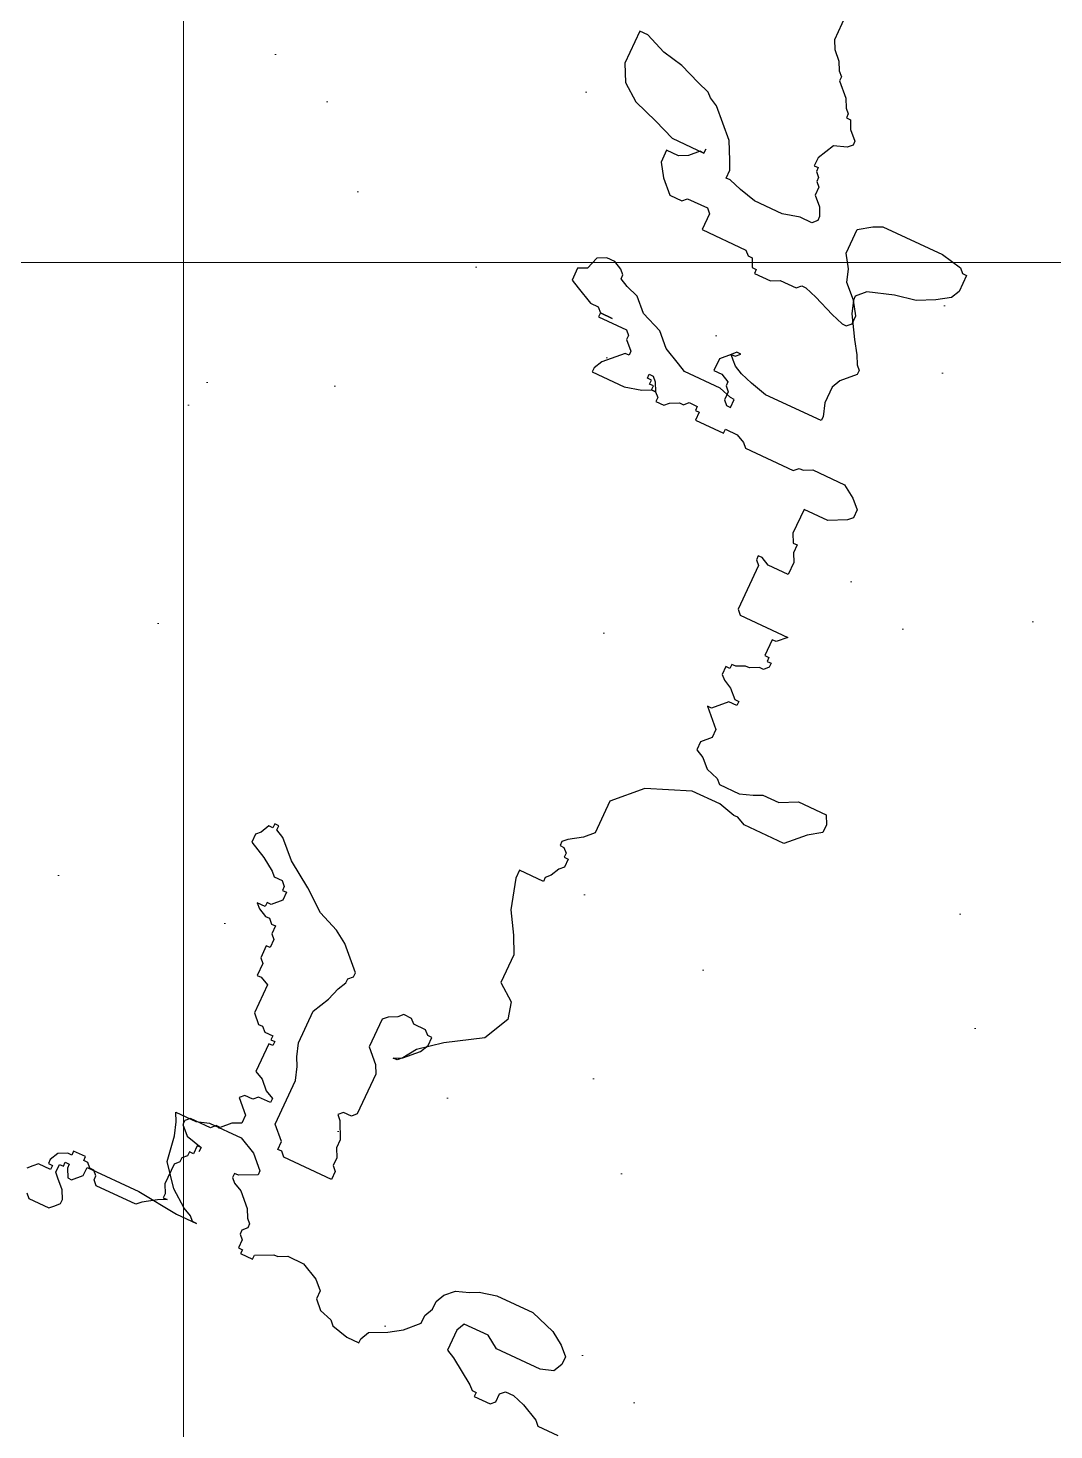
# Model space of a CAD drawing. Header units: millimetres. Extents: x 0 to 71617, y -15450 to 30894.
# Drawn here: x 53036 to 53500, y 17709 to 18343 of the extents above; entities that cross this region are included whole.
import ezdxf

# ---------------------------------------------------------------- set-up
doc = ezdxf.new("R2010")
doc.units = ezdxf.units.MM
doc.linetypes.add('HIDDEN', pattern=[0.375, 0.25, -0.125])
doc.layers.add('dwgmodels.com', color=250, linetype='Continuous')
doc.layers.add('WINDOW-PLAN-PANEL', color=15, linetype='Continuous')
doc.layers.add('tree', color=251, linetype='Continuous', lineweight=0)

# ---------------------------------------------------------------- blocks, each defined once
blk = doc.blocks.new('trees top 025')
at = {"layer": 'dwgmodels.com', "color": 0}
for p, q in [((-0.3215, 1.8539), (-0.2798, 1.8539)), ((-0.3132, 1.8372), (-0.3215, 1.8539)), ((-0.2798, 1.8539), (-0.2548, 1.8622)), ((-0.2548, 1.8622), (-0.1881, 1.8622)), ((-0.1881, 1.8622), (-0.1547, 1.8456)), ((-0.1547, 1.8456), (-0.1297, 1.8206)), ((-0.3048, 1.8122), (-0.3132, 1.8372)), ((-0.2965, 1.7622), (-0.3048, 1.8122)), ((-0.1297, 1.8122), (-0.1631, 1.7956)), ((-0.1297, 1.8206), (-0.1297, 1.8122)), ((-0.1714, 1.7956), (-0.1714, 1.7872)), ((-0.1631, 1.7956), (-0.1714, 1.7956)), ((-0.1714, 1.7872), (-0.1631, 1.7789)), ((0.329, 1.7789), (0.3456, 1.7872)), ((0.3456, 1.7872), (0.379, 1.7956)), ((0.379, 1.7956), (0.4541, 1.7956)), ((0.4541, 1.7956), (0.5041, 1.7789)), ((-0.2631, 1.7205), (-0.2965, 1.7622)), ((-0.1631, 1.7789), (-0.1464, 1.7705)), ((-0.1464, 1.7705), (-0.1214, 1.7455)), ((0.2873, 1.7539), (0.3039, 1.7705)), ((0.3039, 1.7705), (0.329, 1.7789)), ((0.5041, 1.7789), (0.5291, 1.7622)), ((0.5291, 1.7622), (0.5458, 1.7455)), ((-0.1214, 1.7455), (-0.113, 1.7289)), ((0.2789, 1.7372), (0.2873, 1.7539)), ((0.2789, 1.7205), (0.2789, 1.7372)), ((0.5458, 1.7455), (0.5458, 1.7289)), ((-0.2298, 1.6955), (-0.2631, 1.7205)), ((-0.113, 1.7289), (-0.1047, 1.7205)), ((-0.1047, 1.7122), (-0.113, 1.7039)), ((-0.1047, 1.7205), (-0.1047, 1.7122)), ((0.2706, 1.7039), (0.2789, 1.7205)), ((0.3456, 1.7205), (0.3373, 1.7039)), ((0.3957, 1.7205), (0.3456, 1.7205)), ((0.4207, 1.7039), (0.3957, 1.7205)), ((0.5374, 1.7122), (0.5124, 1.7039)), ((0.5458, 1.7289), (0.5374, 1.7122)), ((-0.4716, 1.6789), (-0.4633, 1.6789)), ((-0.4716, 1.6705), (-0.4716, 1.6789)), ((-0.4633, 1.6789), (-0.4633, 1.6705)), ((-0.4299, 1.6872), (-0.3215, 1.6872)), ((-0.4299, 1.6705), (-0.4299, 1.6872)), ((-0.3215, 1.6872), (-0.2381, 1.6789)), ((-0.2381, 1.6789), (-0.1964, 1.6789)), ((-0.2131, 1.6872), (-0.2298, 1.6955)), ((-0.2048, 1.6789), (-0.2131, 1.6872)), ((-0.1964, 1.6789), (-0.2048, 1.6789)), ((-0.113, 1.7039), (-0.113, 1.6955)), ((-0.113, 1.6955), (-0.1047, 1.6872)), ((-0.1047, 1.6872), (-0.1047, 1.6705)), ((-0.0713, 1.6705), (-0.038, 1.6872)), ((-0.038, 1.6872), (-0.0296, 1.6872)), ((-0.0296, 1.6872), (-0.013, 1.6955)), ((-0.013, 1.6955), (0.0204, 1.6955)), ((0.0204, 1.6955), (0.0538, 1.6789)), ((0.0538, 1.6789), (0.0704, 1.6622)), ((0.2456, 1.6622), (0.2706, 1.6872)), ((0.2706, 1.6872), (0.2706, 1.7039)), ((0.3373, 1.7039), (0.3373, 1.6622)), ((0.5124, 1.7039), (0.4207, 1.7039)), ((-0.48, 1.6705), (-0.4716, 1.6705)), ((-0.48, 1.6539), (-0.48, 1.6705)), ((-0.4716, 1.6455), (-0.48, 1.6539)), ((-0.4633, 1.6705), (-0.4549, 1.6539)), ((-0.4549, 1.6539), (-0.4466, 1.6539)), ((-0.4466, 1.6539), (-0.4299, 1.6705)), ((-0.1047, 1.6705), (-0.0963, 1.6705)), ((-0.0963, 1.6705), (-0.0963, 1.6622)), ((-0.0963, 1.6622), (-0.0713, 1.6622)), ((-0.0713, 1.6622), (-0.0713, 1.6705)), ((0.0704, 1.6622), (0.0704, 1.6455)), ((0.2205, 1.6455), (0.2456, 1.6622)), ((0.3373, 1.6622), (0.354, 1.6539)), ((0.354, 1.6539), (0.404, 1.6205)), ((-0.4549, 1.6288), (-0.4716, 1.6455)), ((-0.4466, 1.6122), (-0.4549, 1.6288)), ((0.0704, 1.6455), (0.0871, 1.6288)), ((0.0871, 1.6288), (0.1121, 1.6205)), ((0.1789, 1.6122), (0.1872, 1.6288)), ((0.1872, 1.6288), (0.2205, 1.6455)), ((0.4624, 1.6288), (0.4707, 1.6372)), ((0.4624, 1.6122), (0.4624, 1.6288)), ((0.4707, 1.6372), (0.4874, 1.6372)), ((0.4874, 1.6372), (0.5124, 1.6288)), ((0.5124, 1.6288), (0.5458, 1.6122)), ((-0.4549, 1.5955), (-0.4466, 1.6038)), ((-0.4466, 1.6038), (-0.4466, 1.6122)), ((0.1121, 1.6205), (0.1205, 1.6122)), ((0.1205, 1.6122), (0.1538, 1.6038)), ((0.1538, 1.6038), (0.1789, 1.6038)), ((0.1789, 1.6038), (0.1789, 1.6122)), ((0.404, 1.6205), (0.4124, 1.6122)), ((0.4124, 1.6122), (0.4207, 1.6122)), ((0.4207, 1.6122), (0.4207, 1.6038)), ((0.4207, 1.6038), (0.4541, 1.6038)), ((0.4541, 1.6038), (0.4624, 1.6122)), ((0.5458, 1.6122), (0.5541, 1.6038)), ((0.5541, 1.6038), (0.5958, 1.6038)), ((-0.5133, 1.5955), (-0.505, 1.5872)), ((-0.505, 1.5872), (-0.4633, 1.5872)), ((-0.4633, 1.5872), (-0.4549, 1.5955)), ((1.4131, 1.1621), (1.4131, 1.0954)), ((1.4131, 1.0954), (1.4214, 1.0787)), ((1.4214, 1.0787), (1.4381, 1.0621)), ((1.4381, 1.0621), (1.4464, 1.0454)), ((1.4464, 1.0454), (1.4548, 1.0371)), ((1.4548, 1.0371), (1.4548, 1.0287)), ((1.4548, 1.0287), (1.4798, 1.0037)), ((1.4798, 1.0037), (1.4881, 0.987)), ((1.4881, 0.987), (1.4965, 0.9787)), ((1.4965, 0.9787), (1.4965, 0.9704)), ((1.4965, 0.9704), (1.5048, 0.9704)), ((1.5048, 0.9704), (1.5131, 0.9537)), ((1.0712, 0.9537), (1.0712, 0.887)), ((1.0878, 0.9537), (1.0712, 0.9537)), ((1.1295, 0.937), (1.0878, 0.9537)), ((1.1712, 0.9287), (1.1295, 0.937)), ((1.5131, 0.9537), (1.5298, 0.937)), ((1.5298, 0.937), (1.5298, 0.9287)), ((1.2129, 0.912), (1.1712, 0.9287)), ((1.2379, 0.9037), (1.2129, 0.912)), ((1.4965, 0.912), (1.4798, 0.8787)), ((1.5215, 0.9204), (1.4965, 0.912)), ((1.5298, 0.9287), (1.5215, 0.9204)), ((1.0712, 0.887), (1.0878, 0.8537)), ((1.2463, 0.8954), (1.2379, 0.9037)), ((1.263, 0.887), (1.2463, 0.8954)), ((1.313, 0.837), (1.263, 0.887)), ((1.0878, 0.8537), (1.1212, 0.8287)), ((1.4798, 0.8787), (1.4798, 0.862)), ((1.4798, 0.862), (1.4881, 0.862)), ((1.4881, 0.862), (1.4881, 0.8537)), ((1.4881, 0.8537), (1.4965, 0.8453)), ((1.1212, 0.8287), (1.1712, 0.812)), ((1.3297, 0.8037), (1.313, 0.837)), ((1.4965, 0.8453), (1.4965, 0.837)), ((1.4965, 0.837), (1.5048, 0.8287)), ((1.5048, 0.8287), (1.5048, 0.812)), ((1.1712, 0.812), (1.2129, 0.7953)), ((1.2796, 0.8037), (1.2796, 0.7953)), ((1.2796, 0.7953), (1.2796, 0.8037)), ((1.338, 0.787), (1.3297, 0.8037)), ((1.5048, 0.812), (1.5215, 0.7953)), ((1.6049, 0.787), (1.6299, 0.8037)), ((1.6299, 0.8037), (1.6466, 0.812)), ((1.6466, 0.812), (1.7717, 0.812)), ((1.7717, 0.812), (1.8134, 0.8037)), ((1.8134, 0.8037), (1.8217, 0.7953)), ((1.2129, 0.7953), (1.2796, 0.7953)), ((1.2546, 0.7787), (1.2379, 0.7703)), ((1.2713, 0.7953), (1.2546, 0.7787)), ((1.2796, 0.7953), (1.2713, 0.7953)), ((1.338, 0.7703), (1.338, 0.787)), ((1.5215, 0.7953), (1.5298, 0.7787)), ((1.5298, 0.7787), (1.5298, 0.7703)), ((1.6049, 0.737), (1.6049, 0.787)), ((1.8217, 0.7953), (1.83, 0.7953)), ((1.83, 0.7953), (1.83, 0.762)), ((1.2129, 0.7703), (1.2129, 0.7453)), ((1.2379, 0.7703), (1.2129, 0.7703)), ((1.3464, 0.7703), (1.338, 0.7703)), ((1.3714, 0.762), (1.3464, 0.7703)), ((1.4047, 0.7537), (1.3714, 0.762)), ((1.4631, 0.7537), (1.4047, 0.7537)), ((1.4965, 0.762), (1.4631, 0.7537)), ((1.5215, 0.762), (1.4965, 0.762)), ((1.5298, 0.7703), (1.5215, 0.762)), ((1.83, 0.762), (1.8217, 0.7453)), ((1.2129, 0.7453), (1.2296, 0.7203)), ((1.2296, 0.7203), (1.2546, 0.6953)), ((1.6216, 0.712), (1.6049, 0.737)), ((1.7967, 0.7287), (1.7633, 0.712)), ((1.8217, 0.7453), (1.7967, 0.7287)), ((1.2546, 0.6953), (1.2796, 0.6953)), ((1.2796, 0.6953), (1.288, 0.7036)), ((1.288, 0.7036), (1.3297, 0.7036)), ((1.3297, 0.7036), (1.338, 0.6953)), ((1.338, 0.6953), (1.338, 0.662)), ((1.6299, 0.687), (1.6216, 0.712)), ((1.7216, 0.7036), (1.6716, 0.687)), ((1.7633, 0.712), (1.7216, 0.7036)), ((1.6549, 0.662), (1.6299, 0.687)), ((1.6716, 0.687), (1.6549, 0.6703)), ((1.6549, 0.6703), (1.6549, 0.662)), ((1.338, 0.662), (1.4298, 0.662)), ((1.4298, 0.662), (1.4381, 0.6536)), ((1.4381, 0.6536), (1.4464, 0.6536)), ((1.4464, 0.6536), (1.4548, 0.637)), ((1.5465, 0.637), (1.5548, 0.6453)), ((1.5548, 0.6453), (1.5632, 0.6453)), ((1.5632, 0.6453), (1.5882, 0.637)), ((1.6549, 0.662), (1.6633, 0.637)), ((1.6716, 0.637), (1.6549, 0.662)), ((1.4548, 0.637), (1.4631, 0.637)), ((1.4631, 0.637), (1.4631, 0.6286)), ((1.4631, 0.6286), (1.4965, 0.6286)), ((1.4965, 0.6286), (1.5131, 0.637)), ((1.5131, 0.637), (1.5465, 0.637)), ((1.5882, 0.637), (1.6299, 0.6203)), ((1.6299, 0.6203), (1.6549, 0.612)), ((1.6633, 0.637), (1.6883, 0.5953)), ((1.6633, 0.612), (1.6716, 0.6203)), ((1.6716, 0.6203), (1.6716, 0.637)), ((1.6549, 0.612), (1.6633, 0.612)), ((1.6883, 0.5953), (1.705, 0.5703)), ((1.705, 0.5703), (1.7133, 0.5536)), ((1.1963, 0.5369), (1.1796, 0.5286)), ((1.2129, 0.5369), (1.1963, 0.5369)), ((1.2296, 0.5286), (1.2129, 0.5369)), ((1.7216, 0.5369), (1.6966, 0.5119)), ((1.7133, 0.5536), (1.7216, 0.5453)), ((1.7216, 0.5453), (1.7216, 0.5369)), ((1.1796, 0.5286), (1.1712, 0.5036)), ((1.2379, 0.5203), (1.2296, 0.5286)), ((1.2379, 0.5119), (1.2379, 0.5203)), ((1.2546, 0.5036), (1.2379, 0.5119)), ((1.6966, 0.5119), (1.6883, 0.4953)), ((1.1712, 0.5036), (1.1546, 0.4953)), ((1.1546, 0.4953), (1.1546, 0.4703)), ((1.2796, 0.4953), (1.2546, 0.5036)), ((1.3047, 0.4703), (1.2796, 0.4953)), ((1.6883, 0.4953), (1.6883, 0.4619)), ((1.1546, 0.4703), (1.1712, 0.4619)), ((1.1712, 0.4619), (1.2046, 0.4453)), ((1.3464, 0.4536), (1.3047, 0.4703)), ((1.3714, 0.4286), (1.3464, 0.4536)), ((1.4881, 0.4703), (1.4715, 0.4536)), ((1.4715, 0.4536), (1.4715, 0.4286)), ((1.4965, 0.4786), (1.4881, 0.4703)), ((1.4881, 0.4703), (1.4965, 0.4703)), ((1.4965, 0.4619), (1.4881, 0.4703)), ((1.5048, 0.4786), (1.4965, 0.4786)), ((1.4965, 0.4703), (1.5048, 0.4786)), ((1.5048, 0.4536), (1.4965, 0.4619)), ((1.5215, 0.4453), (1.5048, 0.4536)), ((1.6883, 0.4619), (1.6966, 0.4369)), ((1.2046, 0.4453), (1.2213, 0.4453)), ((1.2213, 0.4453), (1.2296, 0.4369)), ((1.2296, 0.4369), (1.2296, 0.4286)), ((1.2546, 0.4369), (1.2296, 0.4369)), ((1.2296, 0.4369), (1.2546, 0.4369)), ((1.2296, 0.4286), (1.288, 0.4286)), ((1.288, 0.4286), (1.2963, 0.4203)), ((1.4047, 0.4119), (1.3714, 0.4286)), ((1.4715, 0.4286), (1.4881, 0.4286)), ((1.4881, 0.4286), (1.5048, 0.4203)), ((1.5465, 0.4369), (1.5215, 0.4453)), ((1.5799, 0.4286), (1.5465, 0.4369)), ((1.6966, 0.4286), (1.5799, 0.4286)), ((1.6966, 0.4369), (1.6966, 0.4286)), ((1.2963, 0.4203), (1.2963, 0.4119)), ((1.2963, 0.4119), (1.313, 0.3952)), ((1.4214, 0.4036), (1.4047, 0.4119)), ((1.4965, 0.4036), (1.4214, 0.4036)), ((1.5215, 0.3952), (1.4965, 0.4036)), ((1.5048, 0.4203), (1.5048, 0.4119)), ((1.5048, 0.4119), (1.5131, 0.4036)), ((1.5131, 0.4036), (1.5131, 0.3869)), ((1.3047, 0.3869), (1.2713, 0.3536)), ((1.313, 0.3869), (1.3047, 0.3869)), ((1.313, 0.3952), (1.313, 0.3869)), ((1.5131, 0.3869), (1.5215, 0.3786)), ((1.5298, 0.3952), (1.5215, 0.3952)), ((1.5215, 0.3786), (1.5298, 0.3786)), ((1.5298, 0.3786), (1.5298, 0.3952)), ((1.2713, 0.3536), (1.263, 0.3369)), ((1.363, 0.3702), (1.3714, 0.3702)), ((1.363, 0.3619), (1.363, 0.3702)), ((1.3714, 0.3619), (1.363, 0.3619)), ((1.3714, 0.3702), (1.3797, 0.3619)), ((1.3714, 0.3536), (1.3714, 0.3619)), ((1.3797, 0.3536), (1.3714, 0.3536)), ((1.3797, 0.3619), (1.3881, 0.3452)), ((1.3797, 0.3452), (1.3797, 0.3536)), ((1.4464, 0.3452), (1.4548, 0.3536)), ((1.4548, 0.3536), (1.4715, 0.3536)), ((1.4715, 0.3536), (1.4715, 0.3452)), ((1.263, 0.3369), (1.263, 0.3286)), ((1.263, 0.3286), (1.3297, 0.3286)), ((1.3297, 0.3286), (1.363, 0.3369)), ((1.363, 0.3369), (1.3797, 0.3452)), ((1.3881, 0.3452), (1.3797, 0.3452)), ((1.3797, 0.3452), (1.3881, 0.3452)), ((1.3881, 0.3452), (1.3964, 0.3369)), ((1.3964, 0.3369), (1.3964, 0.3286)), ((1.3964, 0.3286), (1.4131, 0.3286)), ((1.4131, 0.3286), (1.4214, 0.3369)), ((1.4214, 0.3369), (1.4381, 0.3452)), ((1.4381, 0.3452), (1.4464, 0.3452)), ((1.4715, 0.3452), (1.4798, 0.3452)), ((1.4798, 0.3452), (1.4798, 0.3286)), ((1.4798, 0.3286), (1.5382, 0.3286)), ((1.5382, 0.3369), (1.5632, 0.3369)), ((1.5382, 0.3286), (1.5382, 0.3369)), ((1.5632, 0.3369), (1.5799, 0.3286)), ((1.5799, 0.3286), (1.5882, 0.3202)), ((1.5882, 0.3202), (1.6883, 0.3202)), ((1.6883, 0.3202), (1.6966, 0.3286)), ((1.6966, 0.3286), (1.705, 0.3286)), ((1.705, 0.3286), (1.7216, 0.3369)), ((1.7216, 0.3369), (1.7883, 0.3369)), ((1.7883, 0.3369), (1.8134, 0.3202)), ((1.8134, 0.3202), (1.83, 0.3036)), ((1.83, 0.3036), (1.83, 0.2869)), ((1.8217, 0.2786), (1.7883, 0.2619)), ((1.83, 0.2869), (1.8217, 0.2786)), ((1.7383, 0.2619), (1.7383, 0.2119)), ((1.7883, 0.2619), (1.7383, 0.2619)), ((1.7383, 0.2119), (1.7466, 0.1952)), ((1.7466, 0.1952), (1.755, 0.1952)), ((1.755, 0.1952), (1.755, 0.1785)), ((1.755, 0.1785), (1.7633, 0.1619)), ((1.7633, 0.1619), (1.7633, 0.1369)), ((1.6966, 0.1452), (1.6966, 0.1369)), ((1.705, 0.1452), (1.6966, 0.1452)), ((1.6966, 0.1369), (1.705, 0.1285)), ((1.7216, 0.1369), (1.705, 0.1452)), ((1.7633, 0.1369), (1.7216, 0.1369)), ((1.705, 0.1285), (1.705, 0.0368)), ((1.705, 0.0368), (1.7133, 0.0285)), ((1.7133, 0.0285), (1.8134, 0.0285)), ((1.8134, 0.0285), (1.7967, 0.0118)), ((1.7883, 0.0118), (1.7883, -0.0215)), ((1.7967, 0.0118), (1.7883, 0.0118)), ((1.7883, -0.0215), (1.7967, -0.0215)), ((1.7967, -0.0215), (1.7967, -0.0298)), ((1.7883, -0.0465), (1.7717, -0.0549)), ((1.7967, -0.0465), (1.7883, -0.0465)), ((1.7967, -0.0298), (1.805, -0.0298)), ((1.805, -0.0382), (1.7967, -0.0465)), ((1.805, -0.0298), (1.805, -0.0382)), ((1.73, -0.0715), (1.73, -0.0882)), ((1.7383, -0.0715), (1.73, -0.0715)), ((1.7383, -0.0632), (1.7383, -0.0715)), ((1.7466, -0.0632), (1.7383, -0.0632)), ((1.7633, -0.0549), (1.7466, -0.0632)), ((1.7717, -0.0549), (1.7633, -0.0549)), ((1.73, -0.0882), (1.7383, -0.0965)), ((1.7383, -0.0965), (1.755, -0.1049)), ((1.755, -0.1049), (1.7717, -0.1215)), ((1.7633, -0.1299), (1.7383, -0.1549)), ((1.78, -0.1299), (1.7633, -0.1299)), ((1.7717, -0.1215), (1.78, -0.1215)), ((1.78, -0.1215), (1.78, -0.1299)), ((1.73, -0.1549), (1.7633, -0.1882)), ((1.7383, -0.1549), (1.73, -0.1549)), ((1.7633, -0.2049), (1.7466, -0.2216)), ((1.7633, -0.1882), (1.7633, -0.2049)), ((1.7466, -0.2216), (1.7466, -0.2382)), ((1.7466, -0.2382), (1.7633, -0.2466)), ((1.7633, -0.2466), (1.78, -0.2632)), ((1.78, -0.2632), (1.805, -0.2716)), ((1.8801, -0.2716), (1.8968, -0.2632)), ((1.8968, -0.2632), (1.9301, -0.2632)), ((1.9301, -0.2632), (1.9635, -0.2466)), ((1.9635, -0.2466), (2.0218, -0.2466)), ((2.0218, -0.2466), (2.0302, -0.2632)), ((2.0302, -0.2632), (2.0302, -0.2799)), ((1.805, -0.2716), (1.8134, -0.2799)), ((1.8134, -0.2799), (1.8551, -0.2799)), ((1.8551, -0.2799), (1.8801, -0.2716)), ((2.0302, -0.2799), (2.0052, -0.2966)), ((1.7717, -0.3132), (1.6883, -0.3466)), ((1.83, -0.3132), (1.7717, -0.3132)), ((1.8634, -0.3216), (1.83, -0.3132)), ((2.0052, -0.2966), (1.9718, -0.3299)), ((1.8717, -0.3216), (1.8634, -0.3216)), ((1.8884, -0.3299), (1.8717, -0.3216)), ((1.9718, -0.3299), (1.8884, -0.3299)), ((1.6883, -0.3466), (1.6382, -0.3966)), ((1.6382, -0.3966), (1.6382, -0.4633)), ((1.6382, -0.4633), (1.6216, -0.4799)), ((1.5965, -0.4966), (1.5882, -0.5049)), ((1.5882, -0.5049), (1.5882, -0.5133)), ((1.6216, -0.4799), (1.5965, -0.4966)), ((1.5882, -0.5133), (1.5965, -0.5133)), ((1.5965, -0.5133), (1.6049, -0.5216)), ((1.6049, -0.5216), (1.6049, -0.53)), ((1.6049, -0.53), (1.6132, -0.53)), ((1.6132, -0.53), (1.6132, -0.5466)), ((1.6049, -0.555), (1.5965, -0.5716)), ((1.6132, -0.5466), (1.6049, -0.555)), ((1.5965, -0.5716), (1.5882, -0.58)), ((1.5882, -0.58), (1.5882, -0.5883)), ((1.5382, -0.5883), (1.5382, -0.605)), ((1.5882, -0.5883), (1.5382, -0.5883)), ((1.5382, -0.605), (1.5548, -0.6633)), ((1.5548, -0.6633), (1.5799, -0.705)), ((1.0712, -0.7133), (1.0628, -0.73)), ((1.0795, -0.7133), (1.0712, -0.7133)), ((1.0795, -0.705), (1.0795, -0.7133)), ((1.0878, -0.705), (1.0795, -0.705)), ((1.0878, -0.7133), (1.0878, -0.705)), ((1.1045, -0.7217), (1.0878, -0.7133)), ((1.5799, -0.705), (1.5965, -0.7383)), ((1.0628, -0.73), (1.0545, -0.7383)), ((1.0545, -0.7383), (1.0545, -0.755)), ((1.1379, -0.755), (1.1045, -0.7217)), ((1.5965, -0.7383), (1.5965, -0.7967)), ((1.0545, -0.755), (1.0878, -0.7717)), ((1.0878, -0.7717), (1.1129, -0.7883)), ((1.1879, -0.7883), (1.1379, -0.755)), ((1.1129, -0.7883), (1.1212, -0.7967)), ((1.1212, -0.7967), (1.1379, -0.7967)), ((1.1379, -0.7967), (1.1462, -0.805)), ((1.2296, -0.8217), (1.1879, -0.7883)), ((1.5965, -0.7967), (1.6299, -0.8217)), ((1.1462, -0.805), (1.1462, -0.8133)), ((1.1462, -0.8133), (1.1546, -0.8133)), ((1.1546, -0.8133), (1.1546, -0.83)), ((1.2713, -0.8384), (1.2296, -0.8217)), ((1.6299, -0.8217), (1.6382, -0.855)), ((1.1295, -0.8467), (1.1295, -0.855)), ((1.1379, -0.8467), (1.1295, -0.8467)), ((1.1546, -0.83), (1.1379, -0.8467)), ((1.2963, -0.855), (1.2713, -0.8384)), ((1.1129, -0.855), (1.1212, -0.8634)), ((1.1295, -0.855), (1.1129, -0.855)), ((1.1212, -0.8634), (1.1379, -0.8717)), ((1.1379, -0.8717), (1.1462, -0.8717)), ((1.1462, -0.8717), (1.1546, -0.88)), ((1.338, -0.8967), (1.2963, -0.855)), ((1.6382, -0.855), (1.6132, -0.905)), ((1.1546, -0.88), (1.1629, -0.88)), ((1.1629, -0.88), (1.1629, -0.8967)), ((1.1629, -0.8967), (1.1712, -0.905)), ((1.1712, -0.905), (1.1712, -0.9217)), ((1.3297, -0.9134), (1.338, -0.905)), ((1.338, -0.905), (1.338, -0.8967)), ((1.6132, -0.905), (1.5465, -0.9467)), ((1.1629, -0.9217), (1.1629, -0.9467)), ((1.1712, -0.9217), (1.1629, -0.9217)), ((1.3213, -0.9384), (1.3297, -0.9217)), ((1.3297, -0.9217), (1.3297, -0.9134)), ((1.4548, -0.93), (1.4464, -0.9384)), ((1.4715, -0.93), (1.4548, -0.93)), ((1.4798, -0.9384), (1.4715, -0.93)), ((1.1629, -0.9467), (1.1712, -0.955)), ((1.1712, -0.955), (1.1712, -0.9801)), ((1.313, -0.9634), (1.3213, -0.9384)), ((1.4298, -0.9467), (1.4214, -0.955)), ((1.4214, -0.955), (1.4214, -1.0134)), ((1.4464, -0.9384), (1.4298, -0.9467)), ((1.5048, -0.9384), (1.4798, -0.9384)), ((1.5131, -0.9467), (1.5048, -0.9384)), ((1.5465, -0.9467), (1.5048, -0.9801)), ((1.5215, -0.9467), (1.5131, -0.9467)), ((1.5215, -0.9634), (1.5215, -0.9467)), ((1.1712, -0.9801), (1.1796, -0.9801)), ((1.1796, -0.9801), (1.1963, -0.9884)), ((1.2963, -0.9967), (1.313, -0.9634)), ((1.4881, -1.0051), (1.5131, -0.9801)), ((1.5048, -0.9801), (1.4881, -1.0051)), ((1.5131, -0.9801), (1.5215, -0.9634)), ((1.1963, -0.9884), (1.1963, -1.0467)), ((1.2963, -1.0634), (1.2963, -0.9967)), ((1.4715, -1.0134), (1.4881, -1.0051)), ((1.4881, -1.0051), (1.4798, -1.0134)), ((1.4214, -1.0134), (1.4464, -1.0384)), ((1.4464, -1.0384), (1.4548, -1.0551)), ((1.4798, -1.0134), (1.4715, -1.0134)), ((1.1963, -1.0467), (1.2129, -1.0634)), ((1.2129, -1.0634), (1.2213, -1.0634)), ((1.2213, -1.0634), (1.2296, -1.0717)), ((1.3047, -1.0884), (1.2963, -1.0634)), ((1.4548, -1.0551), (1.4548, -1.1384)), ((1.2296, -1.0717), (1.2463, -1.0717)), ((1.2463, -1.0717), (1.2463, -1.0801)), ((1.2463, -1.0801), (1.2546, -1.0801)), ((1.2463, -1.0884), (1.2463, -1.1468)), ((1.2546, -1.0884), (1.2463, -1.0884)), ((1.2546, -1.0801), (1.2546, -1.0884)), ((1.313, -1.1051), (1.3047, -1.0884)), ((1.3213, -1.1301), (1.313, -1.1051)), ((1.3213, -1.2218), (1.3213, -1.1301)), ((1.4548, -1.1384), (1.4464, -1.1468)), ((1.2463, -1.1468), (1.263, -1.1551)), ((1.263, -1.1551), (1.2796, -1.1718)), ((1.2796, -1.1718), (1.2963, -1.1801)), ((1.4298, -1.1468), (1.4214, -1.1551)), ((1.4214, -1.1551), (1.4298, -1.1634)), ((1.4464, -1.1468), (1.4298, -1.1468)), ((1.4298, -1.1634), (1.4464, -1.1968)), ((1.2463, -1.1968), (1.2379, -1.2051)), ((1.263, -1.1968), (1.2463, -1.1968)), ((1.2713, -1.1884), (1.263, -1.1968)), ((1.2963, -1.1884), (1.2713, -1.1884)), ((1.2963, -1.1801), (1.2963, -1.1884)), ((1.4464, -1.1968), (1.4464, -1.2134)), ((1.2379, -1.2051), (1.263, -1.2301)), ((1.3464, -1.2468), (1.3213, -1.2218)), ((1.4464, -1.2134), (1.4548, -1.2301)), ((1.263, -1.2468), (1.2463, -1.2551)), ((1.263, -1.2301), (1.263, -1.2468)), ((1.3464, -1.2634), (1.3464, -1.2468)), ((1.4548, -1.2301), (1.4548, -1.2468)), ((1.4548, -1.2468), (1.4631, -1.2551)), ((1.2213, -1.2718), (1.2129, -1.2801)), ((1.2296, -1.2718), (1.2213, -1.2718)), ((1.2463, -1.2551), (1.2296, -1.2718)), ((1.3547, -1.2634), (1.3464, -1.2634)), ((1.363, -1.2718), (1.3547, -1.2634)), ((1.4631, -1.2718), (1.363, -1.2718)), ((1.4631, -1.2551), (1.4631, -1.2718)), ((1.1712, -1.2801), (1.1629, -1.2885)), ((1.1629, -1.2885), (1.1629, -1.2968)), ((1.1629, -1.2968), (1.1796, -1.3135)), ((1.2129, -1.2801), (1.1712, -1.2801)), ((1.1796, -1.3135), (1.2129, -1.3218)), ((1.2046, -1.3218), (1.2046, -1.3385)), ((1.2129, -1.3218), (1.2046, -1.3218)), ((1.2129, -1.3301), (1.2129, -1.3218)), ((1.2129, -1.3218), (1.2129, -1.3301)), ((1.1963, -1.3468), (1.1879, -1.3551)), ((1.1879, -1.3551), (1.1879, -1.3635)), ((1.1963, -1.3385), (1.1963, -1.3468)), ((1.2046, -1.3385), (1.1963, -1.3385)), ((1.1879, -1.3635), (1.1796, -1.3718)), ((1.1796, -1.3718), (1.1796, -1.4135)), ((0.9878, -1.4385), (0.9711, -1.4468)), ((0.9961, -1.4385), (0.9878, -1.4385)), ((0.9961, -1.4302), (0.9961, -1.4385)), ((1.0211, -1.4302), (0.9961, -1.4302)), ((1.0211, -1.4385), (1.0211, -1.4302)), ((1.0295, -1.4385), (1.0211, -1.4385)), ((1.0378, -1.4468), (1.0295, -1.4385)), ((1.1796, -1.4135), (1.1879, -1.4302)), ((1.1963, -1.4385), (1.1796, -1.4468)), ((1.1879, -1.4302), (1.1879, -1.4385)), ((1.1879, -1.4385), (1.1963, -1.4385)), ((0.9711, -1.4468), (0.9628, -1.4635)), ((0.9628, -1.4635), (0.9628, -1.4718)), ((1.0461, -1.4468), (1.0378, -1.4468)), ((1.0545, -1.4552), (1.0461, -1.4468)), ((1.0545, -1.4635), (1.0545, -1.4552)), ((1.0628, -1.4718), (1.0545, -1.4635)), ((1.1546, -1.4635), (1.1462, -1.4718)), ((1.1796, -1.4468), (1.1546, -1.4635)), ((0.9377, -1.4885), (0.9294, -1.4968)), ((0.9461, -1.4802), (0.9377, -1.4885)), ((0.9711, -1.4802), (0.9461, -1.4802)), ((0.9628, -1.4718), (0.9711, -1.4718)), ((0.9711, -1.4718), (0.9711, -1.4802)), ((1.1462, -1.4718), (1.0628, -1.4718))]:
    blk.add_line(p, q, dxfattribs=at)
blk = doc.blocks.new('trerwe')
at = {"color": 0, "xscale": 2, "yscale": 2}
blk.add_blockref('trees top 025', (0, 0), dxfattribs=at)
blk = doc.blocks.new('LANDSCAPE SITE')
h = blk.add_hatch()
h.set_pattern_fill('AR-SAND', color=256, scale=5, angle=180, style=0)
h.paths.add_polyline_path([(34600, 730.5), (34600, 9490), (34060, 9490), (34060, 5810), (34110, 5810), (34110, 4990), (34060, 4990), (34060, 110), (34105.23, 110), (34105.23, 730.5)])
h = blk.add_hatch()
h.set_pattern_fill('AR-SAND', color=256, scale=5, angle=180, style=0)
h.paths.add_polyline_path([(36590, 3790), (36590, 7510), (36690, 7510), (36690, 9490), (34600, 9490), (34600, 3790)])
h.paths.add_polyline_path([(35062.89, 5000), (35062.89, 4700), (35862.89, 4700), (35862.89, 5000)], flags=16)
h.paths.add_polyline_path([(34850, 5400), (34850, 5100), (35650, 5100), (35650, 5400)], flags=16)
h.paths.add_polyline_path([(35062.89, 5800), (35062.89, 5500), (35862.89, 5500), (35862.89, 5800)], flags=16)
h.paths.add_polyline_path([(35062.89, 6200), (35062.89, 5900), (35862.89, 5900), (35862.89, 6200)], flags=16)
h.paths.add_polyline_path([(34850, 6600), (34850, 6300), (35650, 6300), (35650, 6600)], flags=16)
h.paths.add_polyline_path([(34850, 7000), (34850, 6700), (35650, 6700), (35650, 7000)], flags=16)
h.paths.add_polyline_path([(35061.99, 7400), (35061.99, 7100), (35861.99, 7100), (35861.99, 7400)], flags=16)
h.paths.add_polyline_path([(34850, 7800), (34850, 7500), (35650, 7500), (35650, 7800)], flags=16)
h.paths.add_polyline_path([(35062.89, 8200), (35062.89, 7900), (35862.89, 7900), (35862.89, 8200)], flags=16)
h.paths.add_polyline_path([(34850, 8600), (34850, 8300), (35650, 8300), (35650, 8600)], flags=16)
h.paths.add_polyline_path([(35062.89, 9000), (35062.89, 8700), (35862.89, 8700), (35862.89, 9000)], flags=16)
h.paths.add_polyline_path([(34850, 9400), (34850, 9100), (35650, 9100), (35650, 9400)], flags=16)
at = {"elevation": 0}
for points in [[(34600, 730.5), (34600, 9490), (34060, 9490), (34060, 5810), (34110, 5810), (34110, 4990), (34060, 4990), (34060, 110), (34105.23, 110), (34105.23, 730.5)], [(36590, 3790), (36590, 7510), (36690, 7510), (36690, 9490), (34600, 9490), (34600, 3790)]]:
    blk.add_lwpolyline(points, close=True, dxfattribs=at)
at = {"xscale": 119.0039728284955, "yscale": 119.0039728284955, "zscale": 119.0039728284955, "rotation": 334.9933375404704}
for p in [(34479.38, 4996.65, 0), (34479.38, 4173.32, 0)]:
    blk.add_blockref('trerwe', p, dxfattribs=at)

msp = doc.modelspace()

# ---------------------------------------------------------------- linework, layer by layer
at = {"layer": 'WINDOW-PLAN-PANEL', "linetype": 'HIDDEN', "lineweight": 9, "elevation": 0}
msp.add_lwpolyline([(60506.55, 16646.25), (55096.55, 16646.25), (55096.55, 18236.73), (52616.55, 18236.73), (52616.55, 23536.73)], dxfattribs=at)

# ---------------------------------------------------------------- block references
at = {"layer": 'tree'}
msp.add_blockref('LANDSCAPE SITE', (18506.55, 13246.73), dxfattribs=at)

doc.saveas('drawing.dxf')
